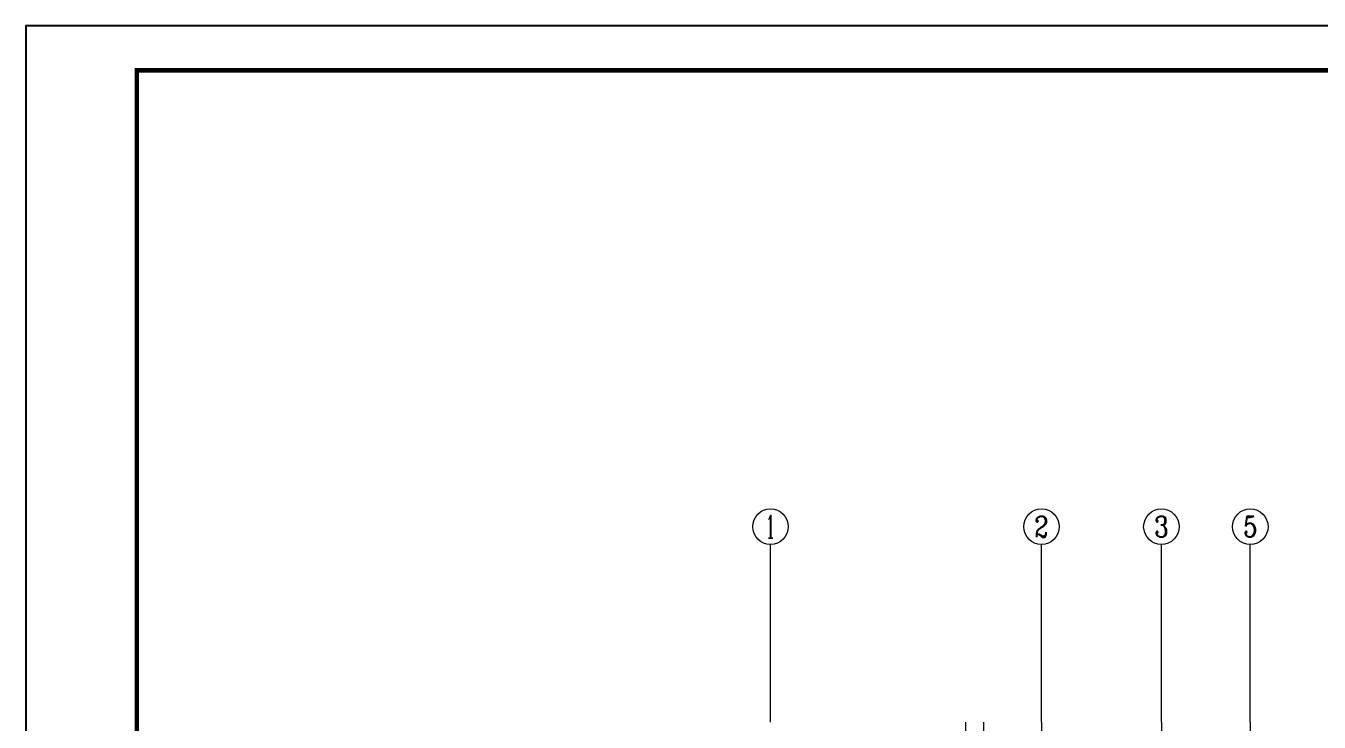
# Model space of a CAD drawing. Extents: x 5874492 to 7194610, y -939842 to -279257.
# Drawn here: x 6278150 to 6307261, y -685893 to -670220 of the extents above; entities that cross this region are included whole.
import ezdxf
from ezdxf.enums import TextEntityAlignment as Align

# ---------------------------------------------------------------- set-up
doc = ezdxf.new("R2010")
doc.units = 0
doc.header["$LTSCALE"] = 1000
doc.linetypes.add('DOTE', pattern=[2.42, 2, -0.2, 0.02, -0.2])
for name, color, linetype, lineweight in [('A-标注-轴号', 3, 'Continuous', 15), ('A-标注-轴号文字', 7, 'Continuous', 15), ('A-轴线-塔楼', 1, 'DOTE', 9), ('A-轴线-隔墙', 41, 'DOTE', 9), ('S-轴网-轴号', 3, 'Continuous', 20)]:
    doc.layers.add(name, color=color, linetype=linetype, lineweight=lineweight)
doc.layers.add('Y-云图图框', color=7, linetype='Continuous')
doc.styles.add('_TCH_AXIS', font='COMPLEX.shx', dxfattribs={"bigfont": 'hztxt.shx'})
doc.styles.add('_YT_Name', font='', dxfattribs={"width": 0.8})
doc.styles.add('_YT_Sign_Text', font='ros.shx', dxfattribs={"width": 0.8, "bigfont": 'hztxt.shx'})
doc.styles.add('COMPLEX', font='COMPLEX')
doc.styles.get("Standard").update_dxf_attribs({"font": 'gbenor.shx', "bigfont": 'gbcbig.shx'})
doc.styles.get('_YT_Name').set_extended_font_data('SimHei')

# ---------------------------------------------------------------- blocks, each defined once
blk = doc.blocks.new('ECMCTK_A1_横_单行图名--0')
at = {"color": 4}
blk.add_lwpolyline([(0, 0), (841, 0), (841, 594), (0, 594)], close=True, dxfattribs=at)
at = {"const_width": 1}
blk.add_lwpolyline([(25, 10), (831, 10), (831, 584), (25, 584)], close=True, dxfattribs=at)
at = {"color": 80, "flags": 3}
for tag, height, p in [('YTHQINS', 3, (34.31, 585.5)), ('ECMCKEY', 3, (292.07, 288.23)), ('YTTQINS', 5.62, (848.03, 12.81)), ('YTFRAME', 3, (652.76, 5.84)), ('YTBARCODE_T1', 3, (749.78, 5.95))]:
    blk.add_attdef(tag, text='', height=height, dxfattribs=at).set_placement(p, align=Align.MIDDLE_CENTER)
for tag, height, style, width, p in [('证书编号', 4, '_YT_Sign_Text', 0.8, (708.87, 43.81)), ('审查批准号', 4, '_YT_Sign_Text', 0.8, (761.06, 43.81)), ('工程号', 4, '_YT_Sign_Text', 0.5, (804.08, 44.12)), ('设计单位', 6, '_YT_Name', 0.8, (623.75, 38.6)), ('建设单位', 4, '_YT_Sign_Text', 0.8, (734.96, 36.11)), ('阶段', 4, '_YT_Sign_Text', 0.8, (804.08, 35.81)), ('项目号', 4, '_YT_Sign_Text', 0.5, (822.08, 33.72)), ('项目名称', 4, '_YT_Sign_Text', 0.8, (734.96, 28.11)), ('专业', 4, '_YT_Sign_Text', 0.8, (804.08, 27.31)), ('图纸编号', 4, '_YT_Sign_Text', 0.5, (803.93, 19.36)), ('图纸名称', 4.5, '_YT_Name', 0.8, (735.39, 15.06)), ('出图比例', 4.2, '_YT_Sign_Text', 0.8, (681.82, 11.78)), ('日期', 4, '_YT_Sign_Text', 0.5, (803.88, 12.13)), ('版本号', 4, '_YT_Sign_Text', 0.8, (822.08, 13))]:
    blk.add_attdef(tag, text='', height=height, dxfattribs=dict(style=style, width=width)).set_placement(p, align=Align.CENTER)
at = {"style": '_YT_Sign_Text', "width": 0.8, "flags": 3}
for tag, p, height in [('[审定人]', (590.95, 27.81), 4.1), ('{审定人}', (605.87, 26.45), 6.24), ('[校对人]', (642.23, 27.82), 4.1), ('{校对人}', (658.35, 26.53), 6.24), ('[审核人]', (591.01, 19.76), 4.1), ('{审核人}', (606.98, 18.44), 6.24), ('[设计人]', (642.47, 20.21), 4.1), ('{设计人}', (658.48, 18.54), 6.24), ('{项目负责人}', (608.28, 10.72), 6.24), ('[项目负责人]', (590.78, 12.01), 4.1), ('[专业负责人]', (642.74, 11.77), 4.1), ('{专业负责人}', (658.58, 10.36), 6.24)]:
    blk.add_attdef(tag, p, '', height=height, dxfattribs=at)
at = {"color": 80, "flags": 3}
for tag, p in [('YTQRCODE', (551.04, 11.91)), ('YTBZSIT', (25, 10)), ('EXT_TK_LEFT', (25, 10))]:
    blk.add_attdef(tag, p, '', height=3, dxfattribs=at)
blk = doc.blocks.new('_AXISO')
blk.add_circle((0, 0), 0.5)
at = {"layer": 'S-轴网-轴号', "style": 'COMPLEX', "width": 1.041667}
blk.add_attdef('A', text='', height=0.56, dxfattribs=at).set_placement((-0.25, -0.28), (0.25, -0.28), align=Align.FIT)
blk = doc.blocks.new('ZHOUWANG3')
at = {"layer": 'A-标注-轴号'}
for p, q in [((88652, 248942), (88652, 252942)), ((94752, 248942), (94752, 252942)), ((97452, 248942), (97452, 252942)), ((99452, 248942), (99452, 252942))]:
    blk.add_line(p, q, dxfattribs=at)
at = {"layer": 'A-轴线-塔楼', "linetype": 'DOTE', "ltscale": 0.5}
for p, q in [((94752, 248942), (94752, 226834)), ((97452, 248942), (97452, 241486)), ((99452, 248942), (99452, 244136))]:
    blk.add_line(p, q, dxfattribs=at)
at = {"layer": 'A-轴线-隔墙', "ltscale": 0.5}
for p, q in [((93052, 236186), (93052, 248942)), ((93452, 238966), (93452, 248942))]:
    blk.add_line(p, q, dxfattribs=at)
at = {"layer": 'A-标注-轴号'}
ref = blk.add_blockref('_AXISO', (88652, 253342), dxfattribs=dict(at, xscale=800, yscale=800, zscale=800))
ref.add_attrib('A', '1', dxfattribs={"layer": 'A-标注-轴号文字', "ltscale": 0.2, "height": 515, "style": '_TCH_AXIS'}).set_placement((88542, 253085), (88762, 253085), align=Align.FIT)
ref = blk.add_blockref('_AXISO', (94752, 253342), dxfattribs=dict(at, xscale=800, yscale=800, zscale=800))
ref.add_attrib('A', '2', dxfattribs={"layer": 'A-标注-轴号文字', "ltscale": 0.2, "height": 466, "style": '_TCH_AXIS'}).set_placement((94597, 253109), (94907, 253109), align=Align.FIT)
ref = blk.add_blockref('_AXISO', (97452, 253342), dxfattribs=dict(at, xscale=800, yscale=800, zscale=800))
ref.add_attrib('A', '3', dxfattribs={"layer": 'A-标注-轴号文字', "ltscale": 0.2, "height": 466, "style": '_TCH_AXIS'}).set_placement((97297, 253109), (97607, 253109), align=Align.FIT)
ref = blk.add_blockref('_AXISO', (99452, 253342), dxfattribs=dict(at, xscale=800, yscale=800, zscale=800))
ref.add_attrib('A', '5', dxfattribs={"layer": 'A-标注-轴号文字', "ltscale": 0.2, "height": 466, "style": '_TCH_AXIS'}).set_placement((99297, 253109), (99607, 253109), align=Align.FIT)

msp = doc.modelspace()

# ---------------------------------------------------------------- block references
msp.add_blockref('ZHOUWANG3', (6206258.5, -934834.8))
at = {"layer": 'Y-云图图框', "xscale": 100, "yscale": 100, "zscale": 100}
msp.add_blockref('ECMCTK_A1_横_单行图名--0', (6278150.3, -729620), dxfattribs=at)

doc.saveas('drawing.dxf')
